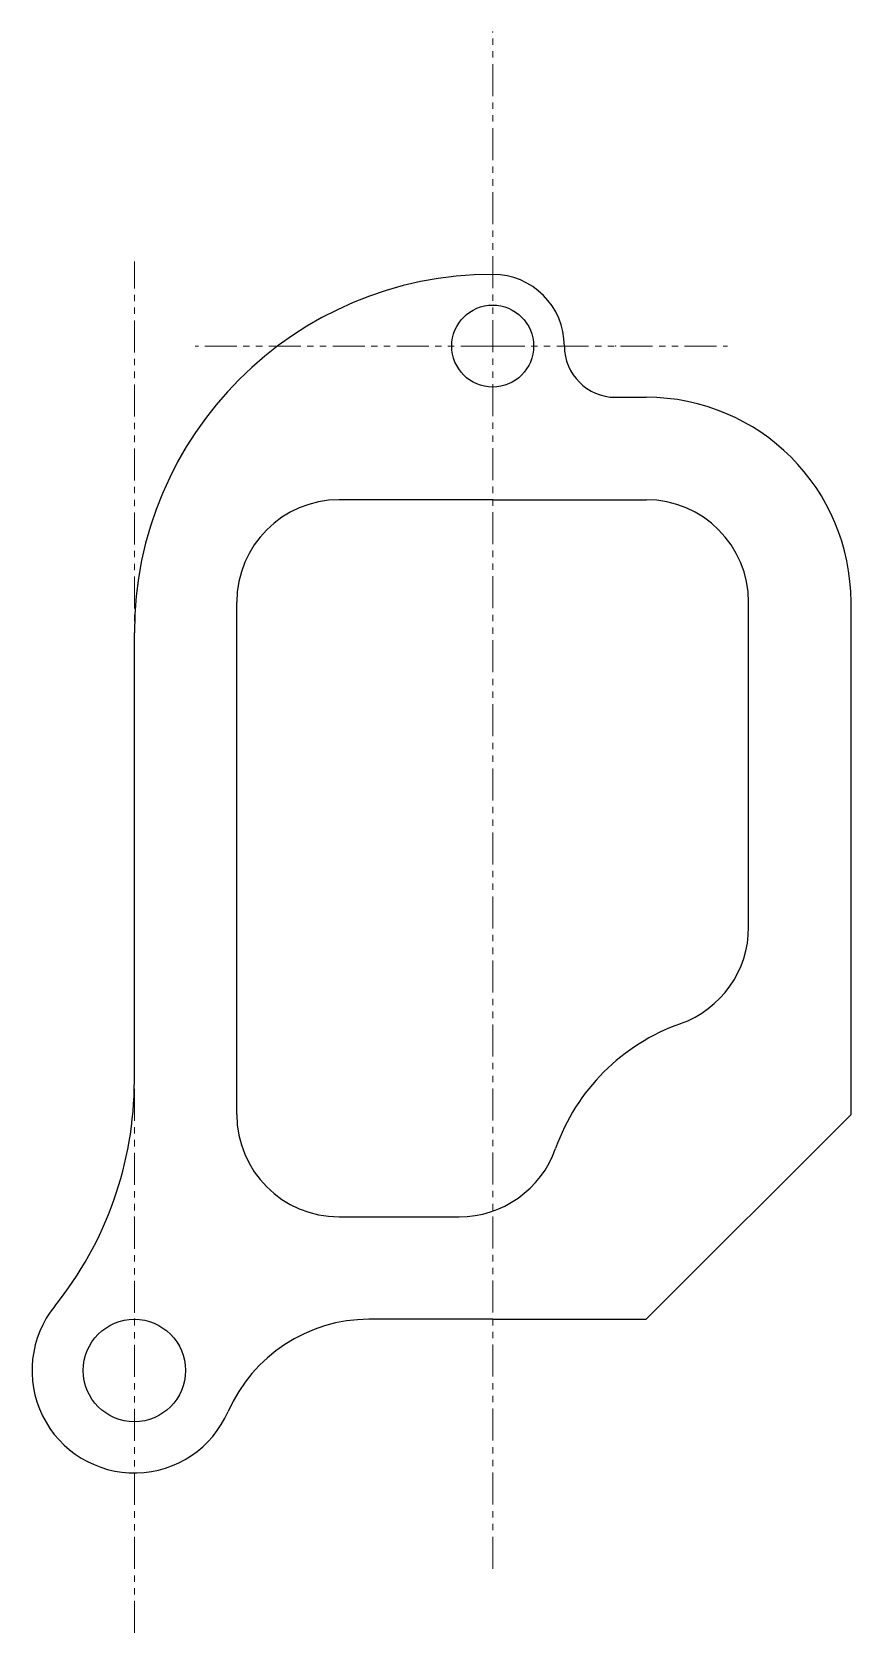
# Model space of a CAD drawing. Header units: inches. Extents: x 491 to 507, y 498.7 to 530.
import ezdxf

# ---------------------------------------------------------------- set-up
doc = ezdxf.new("R2010")
doc.units = ezdxf.units.IN
doc.header["$MEASUREMENT"] = 0
doc.linetypes.add('PHANTOM2', pattern=[1.25, 0.625, -0.125, 0.125, -0.125, 0.125, -0.125])
doc.layers.add('line', color=9, linetype='PHANTOM2', lineweight=5)

msp = doc.modelspace()

# ---------------------------------------------------------------- linework, layer by layer
for p, q in [((500, 525.269), (500, 525.269)), ((502.4, 522.869), (503, 522.869)), ((500, 520.869), (497, 520.869)), ((500, 520.869), (503, 520.869)), ((495, 508.869), (495, 518.869)), ((505, 512.526), (505, 518.869)), ((507, 508.869), (507, 518.869)), ((493, 509.526), (493, 518.269)), ((503, 504.869), (507, 508.869)), ((497, 506.869), (499.343, 506.869)), ((500, 504.869), (497.583, 504.869)), ((500, 504.869), (503, 504.869))]:
    msp.add_line(p, q)
for centre, radius in [((500, 523.869), 0.8), ((493, 503.869), 1)]:
    msp.add_circle(centre, radius)
for centre, radius, start, end in [((500, 518.269), 7, 90, 180), ((500, 523.869), 1.4, 0, 90), ((502.4, 523.869), 1, 180, 270), ((503, 518.869), 4, 0, 90), ((497, 518.869), 2, 90, 180), ((503, 518.869), 2, 0, 90), ((503, 512.526), 2, 289.4712, 0), ((505, 506.869), 4, 109.4712, 160.5288), ((486, 509.526), 7, 321.0576, 0), ((497, 508.869), 2, 180, 270), ((499.343, 508.869), 2, 270, 340.5288), ((493, 503.869), 2, 141.0576, 336.4218), ((497.583, 501.869), 3, 90, 156.4218)]:
    msp.add_arc(centre, radius, start, end)
for p in [(500, 523.869), (500, 520.869), (493, 504.869)]:
    msp.add_point(p)
at = {"layer": 'line'}
for p, q in [((500, 500), (500, 530)), ((493, 498.745), (493, 525.521)), ((500, 523.869), (494.187, 523.869)), ((500, 523.869), (504.586, 523.869))]:
    msp.add_line(p, q, dxfattribs=at)
for p in [(500, 530), (500, 523.869), (500, 523.869), (501.4, 523.869), (501.4, 523.869), (502.4, 523.869), (502.4, 523.869), (493, 506.869), (493, 506.869), (493, 504.869), (500, 504.869)]:
    msp.add_point(p, dxfattribs=at)

doc.saveas('drawing.dxf')
